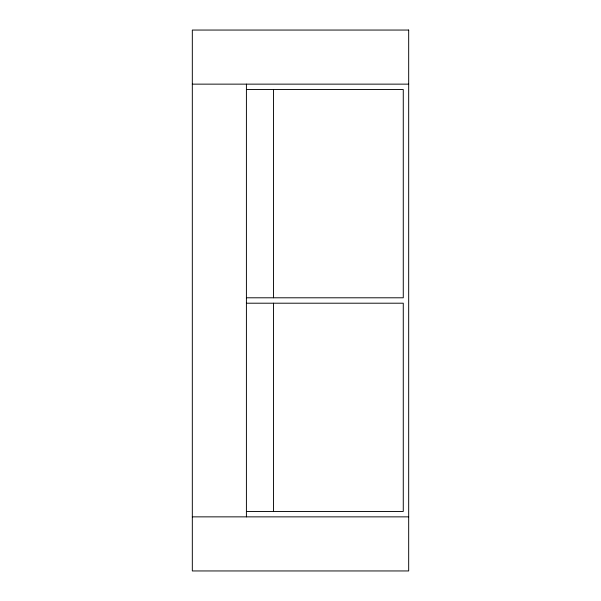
<?xml version="1.0" encoding="UTF-8"?>
<svg xmlns="http://www.w3.org/2000/svg" width="601" height="601" viewBox="0 0 601 601"><rect width="100%" height="100%" fill="white"/><g stroke="black" fill="none" stroke-linecap="round" stroke-linejoin="round"><path stroke-width="0.9" d="M192.32 84.14L408.68 84.14M246.41 89.549L403.271 89.549L403.271 297.795L246.41 297.795M246.41 303.204L403.271 303.204L403.271 511.451L246.41 511.451M192.32 516.86L408.68 516.86M273.455 89.549L273.455 297.795M273.455 303.204L273.455 511.451M246.41 84.14L246.41 516.86M408.68 30.05L192.32 30.05L192.32 570.95L408.68 570.95L408.68 30.05"/></g></svg>
